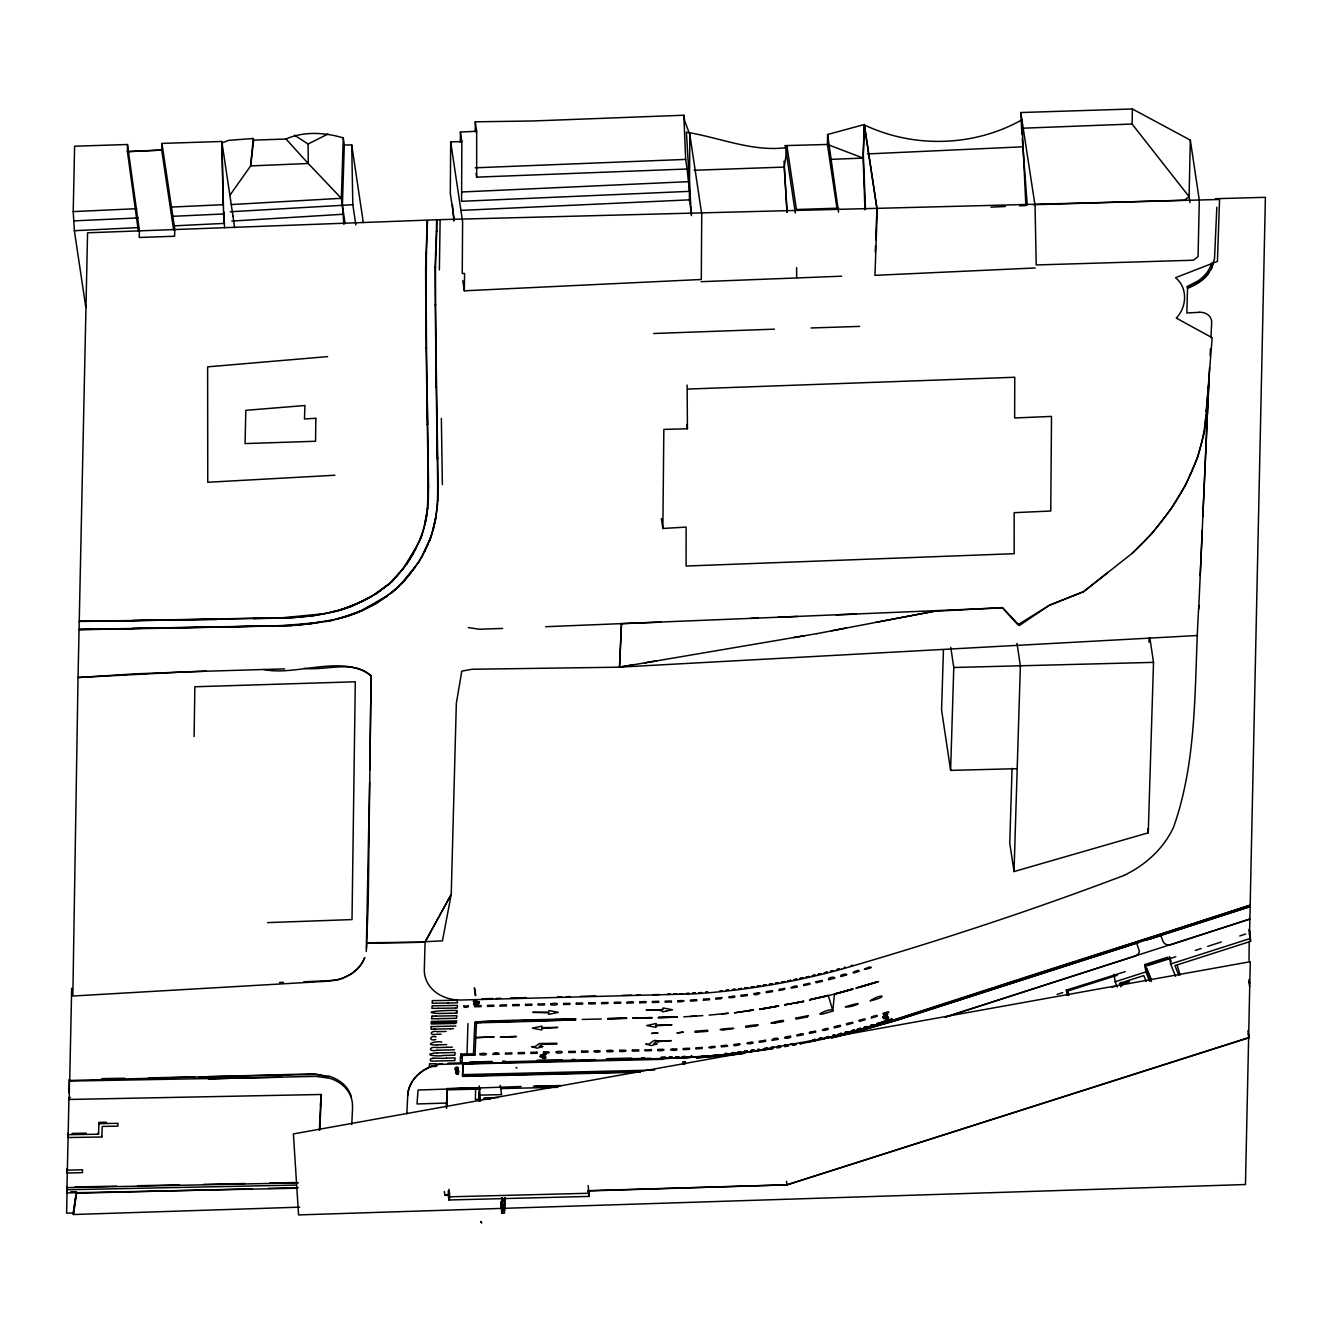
<?xml version="1.0" encoding="UTF-8"?>
<svg xmlns="http://www.w3.org/2000/svg" width="1332" height="1332" viewBox="0 0 1332 1332"><rect width="100%" height="100%" fill="white"/><g stroke="black" fill="none" stroke-linecap="round" stroke-linejoin="round"><path stroke-width="1.5" d="M476.673 131.269L460.406 132.035L461.838 141.575L461.588 201.299L689.46 191.358L687.096 168.998L476.673 177.156L476.673 131.269L475.258 121.811L532.733 120.979L683.849 115.218L684.731 121.079L689.843 134.632L701.731 214.152L701.298 279.487L464.319 290.809L462.787 280.553M1249.233 941.408L1249.016 960.472M460.373 142.374L460.406 132.035M1249.383 934.947L1249.416 933.649M343.856 224.375L342.391 205.428L344.305 145.022L351.715 144.922L363.32 222.644M461.838 141.575L450.682 141.908L450.299 193.473L454.295 220.146M687.728 389.061L1014.751 377.256L1014.651 417.982L1051.514 416.4L1050.748 511.022L1014.152 512.687L1014.201 553.696L686.097 566.033L686.13 527.089L662.87 528.471L663.836 429.387L687.429 428.787L687.129 385.065M691.541 214.136L689.393 199.85L689.843 134.632M458.424 1072.393C458.474 1075.99 453.646 1071.444 458.424 1072.393L458.058 1073.908L456.576 1073.942C456.493 1070.295 456.36 1066.016 456.21 1069.113M319.763 1130.052L321.412 1094.471L69.264 1099.466L69.381 1079.17L69.081 1092.856M457.359 1070.279C452.847 1069.946 459.14 1064.751 456.31 1071.094C454.995 1071.544 456.426 1064.401 458.075 1073.642L456.643 1071.611L457.475 1068.281L455.994 1068.247L456.576 1073.958L458.058 1073.908C454.145 1073.825 459.44 1069.979 456.576 1073.692L456.293 1072.46M456.093 1068.78L457.359 1068.131L458.091 1072.41L456.426 1071.977L456.576 1073.692L457.326 1068.098L458.091 1072.41L456.676 1070.362L456.26 1073.692M194.106 736.563L194.855 686.763L355.294 681.784L352.014 919.579L267.516 922.626M439.377 269.913L440.126 219.647L1219.546 199.484L1217.431 261.388L1175.557 277.689C1188.044 287.978 1186.879 306.976 1176.289 318.098L1212.17 337.729L1204.711 431.268L1197.634 457.659L1185.58 484.981L1171.427 508.308L1151.797 533.732L1132.267 553.246L1083.549 591.741L1049.416 605.277L1017.881 624.775L1002.497 607.875L750.782 618.364M452.447 205.028L453.896 221.045M464.319 290.809L464.585 273.51L462.254 273.493L462.604 221.661L450.682 141.908M369.63 782.267L366.283 951.548M369.846 769.863L371.079 675.873C343.589 653.413 295.105 676.673 263.619 669.43M426.939 231.668L427.389 220.563L427.256 231.668M427.389 220.563L426.456 253.03M428.188 486.979L427.389 508.474M427.988 500.849L427.855 459.29M428.305 500.849L428.504 486.963M436.446 231.368L436.596 220.263M436.763 231.368L436.913 220.263M437.495 500.749L437.695 486.53M437.812 500.732L438.012 486.513M1249.582 932.783L1265.4 197.319L1215.45 198.701M132.284 628.904L79.187 629.52M658.441 1017.448L677.405 1017.132L658.374 1017.448M875.74 239.71L876.889 208.724L864.302 124.525L827.622 134.499L827.422 144.455L836.896 207.809M800.199 1043.805A683.349 563.985 -8.1 0 0 861.671 1029.436L896.736 1019.33L1250.232 905.161L1194.787 923.159M85.847 307.476L74.376 230.719L73.21 211.605L74.609 146.204L127.489 144.505L127.456 151.781L138.378 231.352M67.05 1191.79L66.6 1213.152L73.177 1213.002L76.407 1191.707L70.796 1191.757M67.299 1173.009L67.183 1168.93L67.299 1173.009L82.484 1172.643L82.567 1169.779L67.366 1170.162M68.148 1137.545L68.015 1133.449L68.148 1137.545L101.798 1136.995L102.264 1126.422L117.849 1126.173L117.982 1123.326L98.968 1123.642L98.784 1122.393L106.394 1122.26M132.684 620.995L79.321 621.212L216.916 619.513M67.216 1192.906L66.9 1187.162L67.216 1192.906L295.354 1188.261M71.678 988.178L69.697 1080.485L309.956 1073.892L317.133 1074.258L327.888 1077.222M838.544 212.104L827.622 134.499M1021.977 134.465L1020.812 112.537L1132.416 108.991L1190.325 140.126L1189.093 196.653L1189.992 202.647M1178.703 975.024L1174.941 965.617L1250.582 941.374L1249.266 929.153L1249.782 936.096M587.945 1190.941L787.012 1184.831L1248.933 1037.778L1248.384 1033.798M457.359 1068.131L456.626 1072.46L456.959 1070.495C456.626 1075.224 455.877 1068.464 456.11 1068.314C460.373 1070.512 453.18 1064.101 456.626 1072.46L458.108 1072.143M457.059 1071.711L458.058 1073.625L457.442 1069.513L458.058 1073.625L457.259 1069.513L456.626 1071.011L457.342 1070.345L458.091 1072.41C454.678 1060.355 462.72 1079.403 456.16 1068.181L457.475 1068.197L458.058 1073.625L457.326 1071.511M457.808 1071.511L457.442 1069.513L458.058 1073.625C457.342 1066.649 456.227 1068.098 456.576 1073.692L456.177 1068.247L456.976 1069.713L457.309 1068.114L458.075 1073.642L457.309 1071.577M1033.432 204.728L1184.464 200.183L1189.093 196.653L1132.067 124.026L1132.416 108.991M455.411 1069.862L455.461 1067.715C459.34 1064.884 457.559 1073.076 458.008 1067.681L455.461 1067.715L455.411 1069.862L458.008 1067.681L457.942 1069.763M456.343 1071.644L456.06 1069.196L456.31 1071.094M457.908 1071.711L457.092 1070.478L456.61 1072.443L456.676 1070.379L456.443 1071.761M456.06 1068.181L456.976 1069.713C457.442 1064.851 458.175 1075.14 457.442 1069.363L457.792 1071.161L457.309 1068.131M660.722 622.161L621.495 623.642L619.513 667.182L472.161 669.263L461.788 671.128L456.327 703.429L451.232 894.371L425.108 941.741L424.309 969.413A38.178 31.502 -8.5 0 0 461.388 1000.016L694.472 993.838A607.775 501.481 -8.1 0 0 841.358 969.263M456.327 1071.311L455.994 1068.247L456.61 1072.443L456.843 1070.478L456.61 1072.443L456.426 1071.511M462.57 1076.406L462.953 1064.101L462.57 1076.406L640.276 1072.193M466.999 1055.227L467.948 1023.575M516.05 1067.432L516.966 1068.197M435.181 267.399L435.597 252.897M435.497 267.382L435.914 252.897M449.017 1195.204L444.871 1195.337L449.034 1194.937M588.128 1185.53L589.177 1196.419L448.967 1199.982L448.201 1191.024M463.802 1006.11C462.92 1008.407 469.663 1007.142 468.215 1005.96M479.187 1101.264L479.37 1087.678L447.186 1088.56L446.37 1107.075M1248.933 1037.511L787.012 1184.831L587.961 1190.675M943.422 650.249L941.574 709.923L950.615 770.379L1017.182 768.681M950.615 770.379L953.779 667.498L950.765 647.352M1012.07 768.281L1009.756 843.106L1014.018 871.561L1148.251 832.816L1153.512 662.37L1149.866 637.995M1014.018 871.561L1020.362 665.8L1017.015 643.439M1149 642.24L1149.133 638.078M223.027 205.011L222.044 142.957L228.738 140.343L253.23 138.495L253.696 140.126L286.014 139.028C303.53 131.169 324.941 132.368 343.256 137.895L341.342 198.318L345.105 223.593M425.674 267.799L426.107 252.797M426.423 252.797L426.107 305.577M478.887 1098.117L479.087 1092.024M480.469 1101.231L479.287 1085.913M607.708 1018.597L626.639 1018.181L607.608 1018.597M864.302 124.525L863.136 158.075L864.951 209.84M487.445 1006.426L487.479 1005.394L493.822 1005.21L493.772 1006.243L487.645 1006.426M500.116 1006.076L500.149 1005.044L506.493 1004.861L506.46 1005.893L500.316 1006.06M525.524 1004.361L525.491 1005.394L531.834 1005.244L531.868 1004.211L525.89 1004.361M563.586 1003.462L563.553 1004.494L569.896 1004.345L569.93 1003.329L563.786 1003.462M576.273 1003.179L576.24 1004.211L582.583 1004.062L582.617 1003.029L576.473 1003.179M582.217 1019.43L601.265 1018.997M601.614 1003.629L601.648 1002.613M614.302 1003.346L614.352 1002.313L620.695 1002.18L620.645 1003.212L614.518 1003.346M626.989 1003.063L627.039 1002.03L631.468 1001.93M632.983 1018.031L652.031 1017.598L633.1 1018.031M639.693 1002.78L639.726 1001.747M652.38 1002.48L652.414 1001.464L658.757 1001.314L658.724 1002.347L652.58 1002.48M1019.696 205.844L1025.856 205.561L1021.86 119.863C974.025 146.786 913.785 148.451 864.318 124.908L863.286 154.112L865.484 208.874M173.66 230.086L161.705 150.066L161.955 143.406L221.828 141.475L233.017 216.4M426.14 253.03L426.889 231.435M435.631 253.13L436.413 231.135M435.947 253.13L436.73 231.119M460.805 1054.211L460.639 1058.291C462.703 1046.419 457.908 1064.185 462.071 1062.337L462.337 1055.46L465.234 1055.377M875.274 252.131L875.507 245.92M434.199 1061.071L454.911 1060.588L455.028 1057.874L446.62 1058.074M457.792 1071.161L457.292 1068.214L457.425 1069.213C454.545 1066.249 457.276 1070.512 456.593 1069.846M457.808 1070.978L457.475 1068.431M475.025 1055.094L476.456 1022.26L474.875 1022.293L473.476 1053.778L464.468 1054.062M68.198 1134.697L98.501 1134.198L98.968 1123.642M161.705 150.066L127.422 151.632L161.705 150.066L161.988 143.64L174.825 229.57L174.575 236.247L139.211 237.479L139.394 230.702L127.506 144.655M446.57 1108.391L447.186 1088.56M504.828 1198.367L504.462 1213.219L501.931 1213.302L501.714 1197.967M501.098 1205.227L501.248 1201.714L501.481 1203.246M501.315 1208.673L501.598 1200.615L501.831 1202.147M501.981 1198.633L501.698 1211.604L502.897 1211.72M502.33 1197.518L501.698 1211.754L501.481 1210.072L502.663 1210.189M501.931 1213.302L502.281 1198.4M504.129 1207.391L504.462 1198.184M504.861 1197.485L504.245 1211.554M543.722 1056.825L541.691 1055.111L541.441 1056.326M1198.833 605.527C1193.922 679.52 1198.633 755.96 1173.659 826.939A104.995 86.78 -8.9 0 1 1124.158 875.324M1200.182 575.824L1207.275 418.181M1216.832 207.276L1214.534 258.441L1211.304 269.097L1208.723 272.56A38.228 31.419 -11.3 0 1 1193.572 284.965L1187.545 287.812L1186.845 312.987L1199.133 312.337M319.397 1130.119L320.03 1116.266M320.512 1105.726L320.629 1103.096M319.663 1124.175L321.029 1094.538M351.781 1124.524L352.597 1106.925M406.843 1113.835L407.709 1095.437A38.062 31.402 -8.5 0 1 432.084 1065.983M621.495 623.642L619.513 667.132L1197.485 635.497M1209.573 367.565L1207.458 414.119M1210.105 355.744L1210.438 348.734M1198.683 609.107L1202.297 530.236M1202.829 516.5L1208.757 383.549L1206.209 411.471M1210.955 337.645L1211.687 322.461A12.737 10.456 -10.3 0 0 1199.133 312.237M457.409 1005.41L457.276 1007.991L455.594 1008.024M224.076 212.121L224.492 227.639M221.828 141.475L223.859 223.41L174.042 225.841M366.55 948.434L366.833 943.173L425.058 942.207L451.232 894.371L442.457 940.825L425.108 941.741M540.093 1056.659C543.556 1059.456 545.904 1054.328 545.77 1058.024A2.83 2.381 -8.7 0 1 544.105 1058.474C540.143 1058.69 544.488 1055.543 543.073 1056.592M541.025 1055.727L540.159 1056.492M479.304 1001.914C477.472 1003.163 481.135 1003.446 477.172 1004.162M476.823 1003.362C472.627 1001.731 479.137 1002.38 476.39 1000.748M477.905 1003.113L475.407 1002.513M456.576 1073.692L456.943 1071.711M474.875 1002.929L475.124 1001.331L478.987 1001.781M427.705 508.474L428.271 500.599M436.879 508.591L437.462 500.499M437.196 508.591L437.778 500.482M1205.86 415.334C1202.097 468.981 1170.861 517.365 1132.267 553.213M253.23 138.495L250.632 165.917L230.22 194.805M834.465 994.088L852.78 988.927L834.465 994.088A637.429 525.674 -8 0 0 852.846 989.16A641.741 529.387 -8 0 1 834.481 994.138L832.8 1010.455L828.238 995.387L809.773 999.683M253.696 140.126L250.632 165.917L308.258 163.503L341.342 198.318L231.318 204.545M456.61 1072.443L456.843 1070.462M435.914 516.35L436.829 508.341M437.162 508.358L434.965 522.893M427.339 508.225L425.274 521.944M426.806 515.717L427.655 508.225M884.465 1015.517L885.863 1014.518M457.908 1071.927L458.058 1073.625M784.015 161.222L787.062 212.437L784.232 167.083L787.212 147.536C752.563 152.298 720.029 137.562 686.396 132.201L691.391 215.618M456.56 1071.144L456.043 1069.363L457.159 1071.011M457.459 1068.364L457.292 1069.896M456.626 1071.028C455.561 1065.317 456.177 1074.491 457.259 1069.446C457.126 1073.692 455.144 1065.717 456.31 1071.311M426.456 515.451L423.743 528.404M425.591 521.961L426.773 515.467M435.88 516.1L433.033 529.703M436.197 516.117L433.333 529.736M473.576 1004.211L475.424 1005.011M424.059 528.438L425.557 521.728M434.615 522.61L431.218 535.897M422.044 534.215L423.709 528.155M424.009 528.205L420.829 538.344M433.3 529.503L429.77 540.642M885.347 1018.164C887.761 1016.383 888.144 1019.28 883.599 1018.547M420.529 538.261L421.994 533.966M422.311 534.032L418.897 542.574M429.47 540.559L431.168 535.647M431.485 535.697L424.858 551.232M1213.335 263.286L1211.304 269.097M418.598 542.49L420.496 538.011M427.455 544.971L429.437 540.309M415.784 548.518L418.564 542.241M418.864 542.324L406.693 564.285M427.406 544.738L421.245 557.608M424.575 551.148L427.705 544.821M415.75 548.268L402.963 568.697M412.687 554.562L416.034 548.368M421.545 557.708L424.825 550.998M473.742 1001.414L475.174 1000.832M409.657 559.507L412.937 554.412M417.932 563.003L421.212 557.359M418.215 563.12L421.495 557.459M406.426 564.152L409.89 559.373M414.518 567.932L417.898 562.753M418.181 562.87L403.246 582.25M456.127 1068.614L457.326 1068.764M403.23 568.847L406.66 564.035M414.468 567.682L398.901 586.446M410.805 572.81L414.752 567.815M399.3 573.16L402.93 568.448M403.18 568.597L392.024 581.684M406.976 577.472L411.022 572.71M399.25 572.927L388.711 584.315L380.12 590.809M395.454 577.622L399.517 573.06M402.997 582.101L407.192 577.355M545.587 1057.708L544.272 1058.191M391.775 581.535L395.671 577.522M403.213 582.001L391.575 592.99M885.497 1017.831L885.78 1017.548A2.83 2.381 -7.3 0 1 888.394 1016.982L888.444 1018.381A2.83 2.381 -7.3 0 1 885.73 1019.03L885.564 1018.963M388.927 584.498L391.974 581.451M398.867 586.197L386.08 596.686M395.221 589.776L399.101 586.363M388.678 584.065L371.079 596.753M1107.908 572.477L1083.532 591.624L1049.416 605.227L1019.38 625.507L1002.447 607.592L934.498 611.271L875.69 622.377M388.894 584.248L375.174 594.555M391.358 592.79L395.404 589.71M391.525 592.74L376.34 603.413L362.154 610.672A145.088 119.714 -8.5 0 1 344.389 617.216L325.94 621.628M374.991 594.338L380.286 590.759M386.047 596.436L361.988 610.206A144.772 119.447 -8.5 0 1 344.255 616.716L332.284 620.246M386.247 596.636L376.157 603.196M375.141 594.305L352.714 605.927A137.279 113.27 -8.5 0 1 335.98 611.405L312.454 615.884M884.481 1015.7L885.747 1015.117M371.045 596.503C346.886 610.655 318.914 616.383 291.209 617.615M367.132 598.917L371.212 596.719M371.961 605.494L376.29 603.163M883.616 1016.632L885.347 1016.816M883.299 1016.433L882.617 1017.115M886.213 1014.451L887.245 1015.2L883.516 1016.699L884.614 1017.681M885.564 1017.981L886.413 1017.099L885.231 1018.014M884.648 1016.083L885.014 1016.449M335.947 611.155A137.279 113.27 -8.5 0 0 352.68 605.677L367.249 598.884M372.094 605.461L362.021 610.456A144.772 119.447 -8.5 0 1 344.289 616.966M294.439 135.165L308.108 144.006L328.038 133.999M362.67 601.248L341.458 609.54M1187.678 288.295L1193.722 285.464M1124.191 875.374C1031.318 910.588 936.762 941.691 841.341 969.246M475.84 1004.911L476.14 1003.912M886.496 1017.298L887.495 1017.215M992.773 987.795L896.686 1018.93L861.571 1028.853M945.72 1016.965L1135.064 956.076A6.543 5.395 -8.4 0 0 1139.36 951.098L1136.696 943.173L1138.111 942.723L897.185 1020.162L861.987 1030.102M1207.708 946.386L1221.311 941.957M994.704 987.162L1017.099 979.886M1169.696 931.284L1193.272 923.659M945.137 1017.198L1249.916 919.03L1171.211 944.604A6.444 5.311 -8.4 0 1 1163.119 941.558L1160.805 935.514L1145.57 940.359M1195.287 950.415L1201.181 948.517M1018.98 979.286L1075.457 961.171M1239.776 935.963L1245.653 934.048M1117.298 987.062L1115.15 981.751L1145.886 971.91L1144.787 964.534M1175.59 976.406L1170.612 964.002L1250.631 938.361M1167.731 931.917L1077.338 960.572M1150.165 938.91L1250.199 906.559L897.169 1020.029L862.004 1030.219A685.664 565.817 -8.1 0 1 831.384 1037.978M1167.615 957.258L1144.771 964.568L1151.531 981.318M1057.075 994.405L1062.736 992.606M1066.499 991.408L1117.348 975.257M1175.806 956.726L1147.485 965.717M1111.954 987.312L1117.731 985.464M1121.594 984.248L1129.303 981.801L1128.97 981.018M868.997 967.265C855.061 972.144 878.171 966.682 869.113 967.232M892.557 1020.012L886.113 1022.027L889.36 1021.011M870.612 1000.765C889.776 996.286 881.501 992.939 870.112 1000.915M852.68 965.167L851.065 965.65M338.378 618.664L344.339 616.966A145.088 119.714 -8.5 0 0 362.121 610.439M869.813 1026.872L886.046 1022.044L859.873 1029.636L866.383 1027.838M859.623 1021.328L858.674 1020.478L864.784 1018.78L865.134 1019.796L859.873 1021.261M845.62 975.257L840.858 976.556C839.127 973.958 849.966 973.376 845.92 975.174M851.131 1022.51L846.403 1023.742L846.736 1024.774L852.497 1023.259M852.447 1022.16L852.88 1023.159M330.07 612.404L335.864 610.905M809.673 999.699L834.531 994.138M840.076 1034.764L846.386 1033.182L840.176 1034.748M831.335 1037.828L862.004 1030.219M475.607 1002.147L476.956 1001.88L475.124 1002.43M474.225 1003.828L476.057 1003.878M837.295 1026.04L834.082 1026.822L834.381 1027.854L840.559 1026.339L840.259 1025.307L837.495 1025.99M821.394 980.485L816.166 981.734M833.366 1036.379L839.759 1034.847L820.096 1039.41L826.506 1037.978M832.75 1011.055C803.329 1020.478 833.832 1005.543 832.9 1011.021M886.263 1014.168L884.015 1015.683L886.413 1017.099M822.194 997.318L828.304 995.637M826.706 1037.928L833.216 1036.413M822.127 997.119L809.739 999.949M826.306 1036.895L828.387 1036.429M803.696 984.548L809.706 983.216L810.039 984.198L803.829 985.563L803.579 984.581M332.251 619.996L305.91 624.275M332.351 620.496L298.235 625.224L216.533 627.189M666.05 1011.154L662.886 1011.821C659.34 1007.525 627.255 1011.821 662.603 1009.506M666.333 1011.088L672.493 1009.756L663.086 1007.958L662.953 1009.506M818.148 1039.842L813.352 1040.875L816.882 1040.109M809.856 1041.591L806.676 1042.24L810.206 1041.524M807.192 1016.882L796.07 1019.147L795.837 1018.114M807.342 1016.849L808.308 1015.583L796.003 1018.081M784.814 1004.728L803.579 1001.531L784.748 1004.728M803.096 1042.956L799.916 1043.589L803.512 1042.889M816.849 633.649L934.498 611.188M831.518 630.819L846.203 628.005M784.048 989.559L784.914 988.361L779.67 989.326M784.798 1004.994L791.058 1003.795M796.386 1044.255L793.439 1044.821M779.453 989.376L778.87 990.509L783.732 989.626M478.721 1003.645L475.191 1004.494M541.858 1054.744L543.09 1054.911L542.257 1055.011M546.22 1054.178L542.374 1054.511L544.255 1054.345M541.558 1056.509L543.24 1056.226M775.024 1022.943C763.353 1024.541 780.419 1020.229 783.349 1020.462L783.532 1021.494L775.191 1022.926M644.904 662.87L804.528 635.714M540.159 1055.044L541.691 1054.777M656.559 660.872L619.513 667.132L632.4 664.984M793.356 637.628L816.849 633.632M476.44 1002.347L477.472 1002.163M772.094 990.675L766.15 991.674L766.333 992.673L772.593 991.624L772.427 990.708M324.309 613.652L282.834 617.732L132.667 620.479M778.487 1005.86L759.74 1009.456L778.487 1005.86M769.846 1048.833L773.226 1048.301M769.313 1048.917L772.443 1048.434M759.706 1050.365L765.634 1049.483L760.938 1050.182M756.326 1050.831L758.924 1050.465L752.597 1051.348M755.66 1025.956L745.77 1027.322L745.62 1026.273C746.653 1025.906 764.868 1023.426 755.727 1025.94M747.086 1011.005L753.363 1009.872L734.481 1012.836L753.396 1010.122M745.154 994.788L747.302 994.504L747.435 995.504L741.191 996.353L740.992 995.337M442.357 1063.602L439.21 1064.018A38.062 31.402 -8.5 0 0 435.597 1064.851M741.092 995.32L744.971 994.804M749.55 1051.747L752.18 1051.398L745.787 1052.23M319.613 622.394L282.634 625.657L132.268 628.404M743.606 1053.262L696.303 1057.858A685.664 565.817 -8.1 0 0 743.639 1053.545M746.153 1052.18L739.093 1053.046L745.387 1052.28M731.451 1052.813L733.965 1052.53M312.404 615.634L291.242 617.865L253.696 618.697M313.22 623.459L291.408 625.491M728.121 1013.269L709.123 1015.134M721.078 998.65L722.077 997.618L720.679 997.668M721.794 1013.968L728.121 1013.302M724.874 1053.512L726.956 1053.296M724.392 1045.487L721.228 1045.803L721.311 1046.869L724.442 1046.552M724.758 1045.454L726.123 1045.304M726.573 1045.27L727.655 1046.236L724.791 1046.519M440.126 219.647L87.562 232.8L78.039 677.522L72.844 996.02L327.572 981.234L338.644 979.47A38.212 30.619 -10.1 0 0 348.817 975.141M720.529 997.685L715.75 998.151L715.833 999.167L720.745 998.684M327.622 356.61L207.626 366.849L207.759 482.267L334.898 475.241M710.788 1047.818C705.011 1047.668 712.77 1046.186 714.884 1046.386L714.951 1047.468L711.022 1047.801M543.956 1056.792L545.121 1056.959M887.562 1017.215L888.461 1017.898L886.096 1018.764M683.749 1016.832L702.78 1015.633M698.118 1056.859L704.312 1056.409L691.241 1057.292L697.452 1056.892M355.827 224.858L352.814 204.695L230.303 211.771M697.502 1047.751L695.853 1047.851L695.903 1048.933L702.247 1048.5L702.214 1047.418L697.668 1047.735M231.785 221.079L342.357 214.302M690.093 1016.483L696.436 1016.083M684.415 1057.675L690.525 1057.325L684.531 1057.658M74.376 230.719L138.744 227.572M73.21 211.605L136.796 208.674M171.678 207.059L222.977 204.695M74.592 220.846L138.178 217.915M173.06 216.3L224.359 213.936M460.606 210.406L689.393 199.85M291.242 617.598L253.646 618.448M291.408 625.757L79.154 629.387M677.255 1032.933L683.416 1032.133L677.056 1032.933M867.432 153.929L1022.809 146.803M462.271 191.958L687.612 181.701M990.941 207.159L1005.327 206.493M1035.197 267.965L874.974 275.341L877.239 209.807L864.318 124.908M758.441 618.048L545.687 626.706M777.971 617.249L797.918 616.433M475.274 167.799L685.664 159.407L687.096 168.998M830.685 159.374L863.136 158.075L827.422 144.455L785.247 145.604L795.337 213.053M1021.511 128.255L1132.067 124.026M701.115 281.685L841.691 276.19M836.13 614.885L856.076 614.102M677.405 1017.132L658.358 1017.715M672.227 1049.05C666.816 1049.749 675.191 1051.015 676.806 1049.966L676.806 1048.883L672.777 1049.033M774.475 329.154L653.696 333.5M694.055 170.263L784.232 167.083M502.564 628.438L479.353 629.237L468.348 627.588M455.278 1023.476L431.185 1023.992L431.235 1023.009L435.364 1022.893M463.869 1006.11L468.098 1005.976M436.313 1022.859L456.576 1022.243M453.729 1022.343L455.577 1022.277M437.812 1031.634L446.187 1031.434M479.27 1099.266L475.341 1099.399L475.674 1087.978L447.252 1088.86L446.72 1106.825L446.736 1103.046L416.999 1103.962L418.065 1090.042L521.078 1086.512M483.216 1099.133L490.842 1098.883M838.644 208.158L796.436 209.507L787.029 146.52L785.247 145.604M811.022 327.972L859.656 326.407M206.26 671.178L134.898 673.859L78.039 677.522L186.663 671.811L284.615 668.88M438.078 1022.793L432.184 1022.976M473.393 1055.127L474.791 1055.094M448.068 1063.252L482.7 1062.287M499.866 1020.662L475.457 1021.877L487.096 1021.544M431.551 1022.993L431.302 1021.394L456.643 1020.878L455.91 1023.459M480.619 1022.243L475.424 1022.909L480.502 1022.76M437.679 1031.651C430.652 1029.952 427.888 1035.93 436.896 1034.265M441.774 1042.04C434.182 1040.492 423.193 1045.603 437.429 1044.854M437.296 1047.551L446.603 1047.302M461.005 1054.161L463.919 1054.062M471.461 1055.194L473.26 1055.144M465.917 1055.36L471.278 1055.194M469.697 1062.087L472.361 1062.004M473.243 1061.97L479.453 1061.787M299.767 1207.158L73.41 1214.518L73.177 1213.002M482.017 998.817L492.74 998.501M496.237 998.417L500.632 998.284M447.718 1022.51L444.105 1022.626M538.045 1019.679L525.357 1019.996M487.196 1021.527L499.766 1021.178M480.735 1022.243L550.382 1020.412M480.719 1022.743L493.173 1022.393M493.389 1022.393L531.218 1021.378M432.067 1026.589L431.068 1026.606L431.135 1029.203M437.762 1026.456L431.435 1026.589M434.165 1029.137L435.015 1029.12M450.349 1028.754L431.834 1029.186M437.495 1034.248L441.092 1034.148M454.445 1049.799L437.029 1050.249M498.751 1054.261L492.807 1054.428C492.207 1052.113 500.849 1052.413 498.784 1054.261M446.37 1058.091C442.141 1059.19 427.023 1056.193 430.885 1061.154M431.984 1061.121L433.166 1061.088M479.703 1061.787L492.274 1061.421M304.212 668.364C325.474 670.928 353.979 659.44 371.079 675.873L368.198 903.612L366.633 942.74L425.058 942.207M279.454 982.433L283.516 982.317M303.863 981.784L334.998 980.352A38.178 31.502 -8.5 0 0 364.652 957.691M510.439 998.018L526.007 997.618M517.316 997.834L519.663 997.785M500.099 1020.662L512.47 1020.329M512.787 1020.312L525.158 1019.996M499.866 1021.178L512.454 1020.845M512.554 1020.828L550.566 1019.896M453.513 1028.67L449.833 1028.754M516.133 1036.279L500.266 1037.228L511.821 1036.912M511.904 1036.912L516.117 1036.796M435.747 1039.509C428.654 1041.757 429.553 1034.831 435.997 1036.879M437.179 1044.854L446.686 1044.604M446.919 1047.302L452.331 1047.152M437.212 1052.929L455.111 1052.48L454.828 1055.177M436.963 1052.929C420.346 1054.311 436.796 1056.892 443.19 1055.477M443.223 1055.477L453.862 1055.21M662.154 1049.35C667.632 1049.683 659.64 1051.398 657.758 1050.532L657.775 1049.466L662.154 1049.35M502.597 1061.138L504.945 1061.071M472.327 1063.852L464.535 1064.052L663.103 1059.323M447.369 1089.876L479.57 1089.01L479.37 1087.678M298.218 1187.611L268.231 1188.377M953.779 667.498L1153.512 662.37M438.295 1013.486C416.483 1011.904 451.065 1009.822 455.994 1010.588M531.435 1021.378L537.462 1021.228M524.142 1052.513L518.198 1052.663L518.165 1053.745L524.508 1053.579L524.175 1052.513M480.652 1095.12L501.615 1094.604L500.249 1085.397M484.032 1097.884L498.085 1097.535M252.214 1188.793L76.607 1193.222L73.377 1214.401L76.407 1191.707M449.067 1196.819L589.26 1193.256M561.704 996.769L557.725 996.852M602.647 1002.58L607.991 1002.463L607.958 1003.496L601.831 1003.629M438.228 1018.664L431.435 1018.797L432.417 1016.183M538.145 1019.679L555.977 1019.246M550.599 1019.896L575.84 1018.813L556.027 1019.246M550.482 1020.412L575.807 1019.829L537.562 1021.228M639.327 1018.131L632.983 1018.281L652.014 1017.864L645.67 1017.998M437.962 1026.456L455.827 1026.04M437.112 1047.551C428.438 1046.036 428.205 1052.297 436.813 1050.249M536.829 1052.213L530.885 1052.347L530.852 1053.429L537.196 1053.279L536.863 1052.197M536.962 1060.255L554.795 1059.839M572.36 1059.439L574.725 1059.39M503.33 1061.804L540.226 1060.921M558.607 1060.488L595.371 1059.606M613.752 1059.173L650.782 1058.291M281.635 1077.222L69.664 1081.068M464.252 1074.574L654.678 1070.062M462.62 1075.94L640.209 1071.727M535.431 1086.179L560.256 1085.613L533.366 1086.229M557.892 1087.328L500.765 1088.56M298.335 1182.849L66.966 1187.628L68.964 1097.535L70.496 1097.485M253.696 618.431L132.651 620.745M566.35 996.669L570.412 996.569M580.569 996.336L595.787 996.003M622.26 995.404L631.734 995.187M636.496 995.071L640.209 994.987M652.896 994.704L659.24 994.571M456.71 1000.282L432.317 1000.632L432.167 1003.229L447.902 1002.996M456.56 1005.427L432.134 1005.827L431.918 1008.424L433.233 1008.391M631.751 1001.93L633.383 1001.88L633.349 1002.913L627.206 1003.063M639.926 1001.747L646.07 1001.597L646.037 1002.63L639.893 1002.763M456.177 1010.588L457.159 1010.572L457.026 1013.153L456.043 1013.169M450.582 1013.269L456.476 1013.153M456.093 1018.314L438.295 1018.664M456.46 1018.314L456.893 1015.717L435.131 1016.133M607.608 1018.863L626.639 1018.431M432.617 1058.424L433.649 1058.391M555.694 1059.822L562.037 1059.673M606.443 1058.674L631.834 1058.091M641.591 1057.874L644.522 1057.808M173.426 628.088L216.583 627.172M456.993 1000.282L457.525 1002.846L448.085 1002.996M438.511 1008.307L433.633 1008.391M450.149 1013.269L438.461 1013.486M148.934 1077.854L194.572 1076.939M198.718 1076.855L315.318 1074.458L329.354 1076.323M116.783 1186.146L74.992 1186.995M137.829 1185.713L179.321 1184.864M203.696 1184.364L244.722 1183.532M269.913 1183.032L295.121 1182.516M67.283 1189.742L295.504 1185.097M539.427 1043.539L535.214 1046.586L531.551 1046.652L537.196 1048.167L542.957 1046.453L539.277 1046.519L541.891 1044.305L546.42 1044.221M539.61 1043.539L543.14 1043.472M227.755 1078.404L208.208 1078.77L315.601 1076.373L329.637 1078.237A37.945 30.919 -8.4 0 1 352.464 1106.892M657.359 1040.891C652.214 1038.577 650.699 1045.903 645.754 1044.055L651.398 1045.587L657.175 1043.855L653.496 1043.922L656.093 1041.724L658.274 1041.691M657.625 1040.875L662.62 1040.792M662.87 1040.792L671.228 1040.658L657.309 1041.707M543.406 1043.472L555.81 1043.256M556.693 1043.239L556.992 1044.038L546.436 1044.221M72.061 1133.382L86.197 1133.149M502.514 1199.949L505.061 1199.899M79.321 621.478L132.701 620.729M102.048 1078.604L124.709 1078.254M468.215 1089.043L480.419 1088.86M173.476 628.071L79.187 629.636M455.228 1008.041L438.644 1008.307M435.847 1016.133L431.784 1016.199M475.407 1002.313L473.293 1001.381L476.173 1000.682M475.058 1002.946L477.089 1003.862M475.008 1002.18L473.809 1001.797M544.122 1058.207L542.94 1057.908M544.771 1053.812L545.737 1054.744L543.256 1054.977M884.731 1016.266L887.661 1014.451M886.679 1014.135L887.545 1014.351M541.908 1056.776L542.74 1056.975M543.156 1055.277L546.237 1054.211M475.824 995.487L474.408 987.861L475.274 995.62M542.374 1055.061L543.656 1055.693M544.122 1055.926L543.256 1055.51M286.014 139.028L308.258 163.503L308.108 144.006M1187.545 287.812L1186.845 286.663L1197.618 281.152A36.58 30.137 -11.1 0 0 1211.804 263.02M1121.128 982.417L1122.526 985.663M883.099 1016.849L883.432 1018.63M1125.157 971.661L1066.433 990.109L1068.597 995.47M1171.228 961.721L1169.712 957.974L1144.971 965.883L1150.981 980.785M1146.752 968.281L1151.264 979.453M1145.886 971.91L1149.633 981.218M1146.119 981.351L1143.788 975.573L1119.479 983.366L1120.911 986.895M1177.322 965.817L1180.135 975.157M1067.515 991.374L1068.93 994.904M457.359 1070.295L458.091 1072.41M1208.723 272.56L1208.873 273.027A38.195 31.402 -11.3 0 1 1193.705 285.448M822.127 980.319L822.41 981.301L816.233 982.766L815.95 981.784M1190.325 140.126L1199.299 200.166L1198.067 256.693L1193.439 260.223L1036.213 264.951L1035.047 205.428L1020.812 112.537M504.245 1204.744L504.478 1206.276M1250.082 938.061L1250.582 941.374M1249.05 979.503L1249.666 983.599M1248.8 981.301L1249.599 986.612M1247.884 1030.818L1248.933 1037.778M1169.513 956.626L1170.612 964.002M1147.651 828.754L1148.251 832.816M1114.052 974.375L1115.15 981.751M1066.383 989.676L1067.215 995.204M686.829 424.791L687.429 428.787M786.479 1181.284L787.012 1184.831M661.371 518.481L662.87 528.471M476.123 173.41L476.673 177.156M504.478 1199.466L504.711 1200.998M504.129 1200.565L504.362 1202.097M504.595 1203.645L504.811 1205.177L502.281 1205.227L502.047 1203.678M504.362 1208.923L504.578 1210.455L502.047 1210.505L501.814 1208.957M343.256 137.895L344.305 144.922M501.948 1199.499L502.164 1201.048M501.714 1204.777L501.931 1206.326M501.365 1205.893L501.598 1207.425M501.015 1206.992L501.232 1208.64M448.901 1189.359L449.766 1195.154M449.084 1194.454L449.667 1198.317M448.101 1194.188L448.967 1199.982M444.355 1191.507L444.871 1195.337M101.615 1135.746L101.798 1136.995M98.302 1132.949L98.501 1134.198M68.981 1097.601L69.247 1099.433M232.983 216.134L234.615 227.639M1022.277 138.611L1027.222 204.912M683.849 115.218L685.664 159.407M351.715 144.922L352.814 204.695M441.358 418.331L442.374 484.598M437.112 424.109L437.712 458.957M436.53 386.996L437.146 424.359M436.829 424.375L437.395 458.974M428.205 459.523L426.49 348.135M427.023 387.545L427.605 424.642M427.289 424.675L427.888 459.54M426.706 387.562L427.322 424.908M435.681 347.652L437.728 486.779M426.173 348.151L426.74 387.795M435.997 347.619L436.563 387.246M436.247 387.262L435.264 304.845M437.679 458.707L438.045 486.763M428.171 459.274L428.538 487.212M435.581 304.828L436.03 347.868M426.523 348.385L425.957 267.549M425.757 305.344L426.207 348.401M796.603 267.549L796.669 277.955M435.464 267.149L435.614 305.078M435.148 267.149L435.298 305.095M425.641 267.549L425.79 305.594M475.258 121.811L475.258 131.818M329.354 1076.306A37.945 30.919 -8.4 0 1 334.582 1078.321A37.945 30.969 -8.6 0 1 351.382 1096.869M364.752 957.708A38.178 31.518 -7.7 0 1 348.967 975.307M407.659 1095.886A38.245 31.552 -8.5 0 1 409.657 1086.729L411.039 1083.815A38.178 31.502 -8.5 0 1 439.26 1064.385L663.186 1058.457A683.349 563.985 -8.1 0 0 772.943 1048.6M796.32 1044.538A683.349 563.985 -8.1 0 1 792.423 1045.27M788.544 1045.97A683.349 563.985 -8.1 0 1 784.648 1046.652M780.752 1047.318A683.349 563.985 -8.1 0 1 776.839 1047.968M861.604 1028.97A683.366 564.002 -8.1 0 1 836.796 1035.364M743.506 1052.28A683.366 564.002 -8.1 0 1 739.576 1052.746M735.647 1053.196A683.366 564.002 -8.1 0 1 729.753 1053.845M721.877 1054.628A683.366 564.002 -8.1 0 1 712.037 1055.51M708.091 1055.843A683.366 564.002 -8.1 0 1 696.27 1056.692M687.978 1057.175A683.366 564.002 -8.1 0 1 667.249 1058.041M315.817 418.298L315.567 441.258L245.071 443.589L245.821 410.339L304.945 405.511L304.462 418.947L315.817 418.298M474.925 1037.678L493.939 1036.879L474.925 1037.678M1250.265 961.704L1245.47 1184.531L298.568 1214.917L293.39 1133.932L1250.265 961.704M581.634 1051.181L581.618 1052.247L587.961 1052.113L587.978 1051.031L581.651 1051.181M671.411 1001.897L665.201 1002.197L665.101 1001.164L671.445 1000.981L671.411 1001.897M651.681 1033.416L658.041 1033.016L651.681 1033.399M480.153 1053.729L480.136 1054.794C489.477 1055.86 487.545 1052.13 480.153 1053.729M505.511 1053.229L505.494 1054.078L511.838 1053.912L511.854 1052.846L505.511 1053.229M543.573 1052.047L543.539 1053.129C550.549 1053.912 551.648 1050.881 543.573 1052.047M556.26 1051.747L556.227 1052.829C564.069 1054.295 564.435 1050.032 556.26 1051.747M568.947 1051.464L568.914 1052.546L575.274 1052.397L575.291 1051.331L568.947 1051.464M594.322 1051.114L594.305 1051.964C602.946 1052.963 601.315 1049.366 594.322 1051.114M607.026 1050.598L606.992 1051.681C616.883 1052.48 613.586 1049.25 607.026 1050.598M619.713 1050.315L619.68 1051.398C625.341 1052.313 630.702 1049.483 619.713 1050.315M632.4 1050.032L632.367 1051.114L638.711 1050.965L638.744 1049.882L632.4 1050.032M645.088 1049.982L645.054 1050.815L651.415 1050.682L651.431 1049.599L645.088 1049.982M456.343 1070.995L455.994 1068.247L456.327 1071.028M474.791 1005.76L474.758 1006.792L481.102 1006.609L481.135 1005.577L474.825 1005.76M512.837 1004.694L512.803 1005.727L519.147 1005.56L519.18 1004.528L512.87 1004.694M538.211 1004.062L538.178 1005.077L544.522 1004.927L544.555 1003.895L538.228 1004.045M550.899 1003.745L550.865 1004.778C558.291 1006.359 560.589 1001.897 550.915 1003.745M588.96 1002.896L588.927 1003.928L595.271 1003.779L595.304 1002.746L588.994 1002.896M429.487 1063.868L429.37 1066.566L436.43 1066.399L436.546 1063.702L429.587 1063.868M532.95 1012.337L548.767 1012.869L548.684 1014.401L558.291 1012.337L548.867 1010.538L548.801 1012.087L532.95 1012.337M541.874 1028.421L541.791 1029.969L532.367 1028.171L541.974 1026.09L541.908 1027.638L557.758 1027.422L541.874 1028.421M656.077 1025.823L655.993 1027.372L646.586 1025.573L656.193 1023.509L656.11 1025.057L671.977 1024.824L656.077 1025.823M476.989 1004.345C473.243 1001.081 472.094 1007.541 476.956 1004.494M884.714 1012.853L882.999 1013.386L883.399 1014.401C888.211 1013.885 892.107 1010.056 884.714 1012.853M892.057 1019.013L881.001 1022.427L892.057 1019.013M864.984 985.33C830.352 995.853 908.474 972.959 865.034 985.314M879.603 1022.843L876.989 1023.625L879.603 1022.843M871.861 1016.732L871.245 1018.048L877.322 1016.249L876.939 1015.234L871.861 1016.732M854.744 972.66C849.949 973.526 856.476 970.245 858.79 970.395L859.14 971.361L854.744 972.66M873.326 1024.708L870.495 1025.523L873.326 1024.708M845.087 967.348L844.172 967.598L845.054 967.365M866.982 1026.522L864.135 1027.322L866.982 1026.522M860.622 1028.287L857.758 1029.07L860.622 1028.287M839.127 968.997L837.112 969.529L839.127 968.997M845.47 1006.742C851.331 1008.307 871.045 999 845.47 1006.742M859.806 1029.653L853.396 1031.368L859.806 1029.653M833.116 970.595L830.718 971.228L833.116 970.595M854.212 1030.019L851.398 1030.768L854.212 1030.019M834.714 978.188L828.587 979.769C827.055 977.688 834.881 976.04 834.714 978.188M853.163 1031.434L846.719 1033.099L853.163 1031.434M847.768 1031.701L845.004 1032.4L847.768 1031.701M827.139 972.144L824.375 972.826L827.139 972.144M841.308 1033.332L838.594 1033.998L841.308 1033.332M821.128 973.642L818.314 974.308L821.128 973.642M834.848 1034.914L832.966 1035.364L834.848 1034.914M815.067 975.091L812.32 975.723L815.067 975.091M826.489 1028.62C820.013 1029.486 821.744 1031.834 828.188 1029.336L827.905 1028.287L826.489 1028.62M808.974 976.489L806.243 977.105L808.974 976.489M821.894 1037.894L819.197 1038.494L821.894 1037.894M802.913 977.838L800.116 978.454L802.913 977.838M812.97 1039.842L815.034 1039.393L812.97 1039.842M800.266 1034.215L796.802 1034.897L797.035 1035.946L803.279 1034.731L803.046 1033.682L800.266 1034.215M811.022 1032.034L809.273 1032.4L809.523 1033.449L815.75 1032.117L815.5 1031.085L811.038 1032.034M796.852 979.137L794.005 979.719L796.852 979.137M796.969 987.012C782.483 990.409 799.05 983.482 796.969 987.012M803.529 1001.281L797.285 1002.563L803.529 1001.281M790.742 980.385L787.895 980.951L790.742 980.385M784.615 981.584L781.801 982.117L784.615 981.584M793.339 1043.722L790.659 1044.205L793.339 1043.722M778.487 982.733L775.624 983.249L778.487 982.733M787.761 1036.579C781.434 1037.178 785.813 1039.842 790.758 1037.129L790.559 1036.08L787.761 1036.579M786.812 1044.904L784.032 1045.387L786.812 1044.904M772.377 983.815L769.513 984.298L772.377 983.815M780.302 1046.036L777.389 1046.519L780.302 1046.036M778.204 1039.343L771.911 1040.375C771.278 1038.71 778.454 1036.929 778.204 1039.343M766.166 984.864L763.369 985.314L766.166 984.864M773.775 1047.119L770.828 1047.585L773.775 1047.119M760.023 985.847L757.192 986.279L760.023 985.847M767.199 1048.151L764.285 1048.584L767.199 1048.151M757.875 992.973L753.712 993.589C753.329 996.752 764.368 992.273 757.875 992.973M753.895 986.779L751.032 987.195L753.895 986.779M765.45 1040.292L759.14 1041.241L759.307 1042.29L765.6 1041.358L765.45 1040.292M759.073 1049.35L757.675 1049.549L759.073 1049.35M747.702 987.661L744.854 988.061L747.702 987.661M751.198 1042.34C743.872 1042.606 747.052 1044.854 752.98 1043.189L752.846 1042.123L751.198 1042.34M754.078 1050.049L751.148 1050.432L754.078 1050.049M741.441 988.511L738.711 988.86L741.441 988.511M747.468 1050.915L744.555 1051.281L747.468 1050.915M735.081 989.31L732.533 989.609L735.081 989.31M740.792 1051.747L738.011 1052.08L740.792 1051.747M738.777 1043.905L733.882 1044.471L733.999 1045.553C735.431 1046.07 743.456 1044.155 738.777 1043.905M732.75 996.353C724.508 997.019 730.419 998.434 734.798 997.135L734.698 996.12L732.75 996.353M738.411 1053.129L732.234 1053.828L738.411 1053.129M728.621 990.059L726.356 990.325L728.621 990.059M722.943 1029.936C709.307 1029.286 752.713 1026.589 723.093 1029.919M731.651 1053.895L725.391 1054.544L731.651 1053.895M721.877 990.792L720.162 990.975L721.877 990.792M724.708 1054.611L718.547 1055.21L724.708 1054.611M685.247 1061.654L682.717 1061.854L682.85 1063.985L685.397 1063.752L685.247 1061.654M717.931 1055.26L711.771 1055.81L717.931 1055.26M707.742 992.107L705.677 992.273L707.742 992.107M703.729 999.183L703.146 1000.249L709.49 999.733L709.423 998.717L703.729 999.183M711.138 1055.86L704.944 1056.359L711.138 1055.86M701.548 992.606L699.034 992.79L701.548 992.606M696.952 1032.117L695.054 1032.25L695.021 1031.201L707.708 1030.269L707.742 1031.334L696.952 1032.117M695.354 993.039L692.623 993.206L695.354 993.039M693.739 999.882L690.426 1000.099L690.459 1001.115L696.803 1000.715L696.669 999.699L693.739 999.882M691.924 1056.159L691.025 1056.209L691.924 1056.159M689.144 993.422L686.38 993.572L689.144 993.422M686.713 1048.401L683.166 1048.584L683.183 1049.666L689.543 1049.333L689.526 1048.251L686.713 1048.401M685.314 1056.526L682.367 1056.676L685.314 1056.526M682.916 993.755L680.136 993.888L682.916 993.755M683.666 1057.708L677.672 1057.991L683.666 1057.708M681.734 1000.548L677.772 1000.748L677.772 1001.764C679.953 1002.114 687.861 1000.865 681.834 1000.548M678.737 1056.842L675.724 1056.959L678.737 1056.842M676.723 994.038L673.909 994.155L676.723 994.038M676.856 1058.024L670.795 1058.257L676.856 1058.024M672.077 1057.109L669.163 1057.208L672.077 1057.109M670.479 994.271L667.682 994.355L670.479 994.271M670.063 1058.274L664.019 1058.457L670.063 1058.274M665.467 1057.325L661.138 1057.425L665.467 1057.325M480.802 1221.527L481.718 1223.009L480.852 1221.544M589.177 1196.419L588.311 1190.625L589.16 1196.419M759.69 1009.14A636.696 525.274 -8 0 0 778.521 1006.06A633.682 522.843 -8 0 1 759.69 1009.223M858.94 987.412A633.266 522.161 -8 0 0 877.122 981.9A637.911 525.99 -8 0 1 858.94 987.395"/></g></svg>
